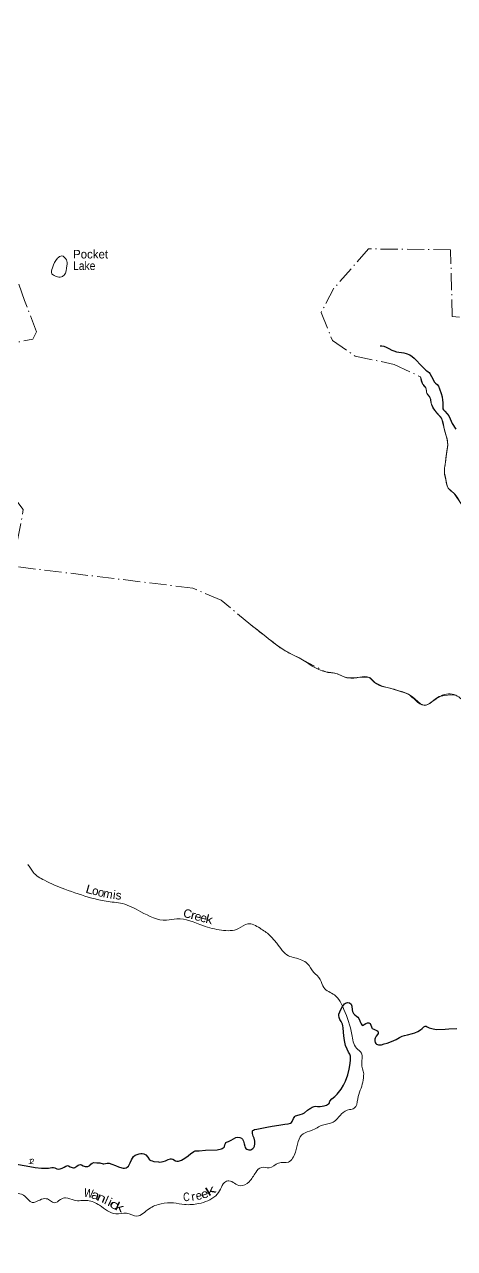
# Model space of a CAD drawing. Header units: feet. Extents: x -244583 to 4, y 367440 to 553773.
# Drawn here: x -206199 to -196165, y 423577 to 452112 of the extents above; entities that cross this region are included whole.
import ezdxf
from ezdxf.enums import TextEntityAlignment as Align

# ---------------------------------------------------------------- set-up
doc = ezdxf.new("R2010")
doc.units = ezdxf.units.FT
doc.header["$LTSCALE"] = 80
doc.linetypes.add('DOT_DASHED', pattern=[7.7, 5, -1.2, 0.3, -1.2])
for name, color, linetype, lineweight in [('29', 7, 'Continuous', 25), ('39', 7, 'Continuous', 13), ('44', 7, 'DOT_DASHED', 13)]:
    doc.layers.add(name, color=color, linetype=linetype, lineweight=lineweight)
doc.layers.add('30', color=7, linetype='Continuous')
doc.layers.add('41', color=7, linetype='Continuous')

msp = doc.modelspace()

# ---------------------------------------------------------------- linework, layer by layer
at = {"layer": '29'}
for points in [[(-197903.57, 444617.8), (-197857.01, 444620.69), (-197810.92, 444610.36), (-197760.76, 444589.98), (-197696.88, 444558.05), (-197627.1, 444519.9), (-197579.08, 444500.5), (-197514.84, 444482.72), (-197462.58, 444471.31), (-197402.08, 444465.76), (-197343.82, 444458.55), (-197291.44, 444444.81), (-197211.45, 444410.45), (-197155.81, 444372.65), (-197104.2, 444334.95), (-197045.18, 444270.76), (-196972.31, 444194.09), (-196913.24, 444131.93), (-196834.32, 444055.1), (-196808.32, 444034.83), (-196780.69, 444017.35), (-196756.6, 444001.46), (-196737.32, 443973.79), (-196704.6, 443908.23), (-196658.25, 443822.1), (-196636.49, 443782.93), (-196607.41, 443754.06), (-196571.81, 443722.83), (-196538.06, 443679.49), (-196511.73, 443620.17), (-196476.34, 443506), (-196455.8, 443432.63), (-196443.64, 443353.42), (-196440.87, 443302.76), (-196436.23, 443245.99), (-196439.47, 443197.51), (-196434.58, 443150.85), (-196424.62, 443132.32), (-196387.47, 443095.05), (-196334.35, 443037.08), (-196299.21, 442987.65), (-196264.63, 442915.97), (-196220.7, 442813.71), (-196133.21, 442675.98)], [(-198899.17, 427178.39), (-198813.51, 427289.58), (-198752.49, 427385.19), (-198705.67, 427479.13), (-198657.42, 427629.69), (-198625.94, 427756.39), (-198600.27, 427893.34), (-198590.11, 427976.05), (-198591.97, 428063.1), (-198605, 428108.3), (-198638.11, 428157.33), (-198672.85, 428222.93), (-198709.05, 428310.84), (-198732.51, 428422.71), (-198750.14, 428533.7), (-198758.48, 428620.45), (-198765.5, 428718.94), (-198768.38, 428765.55), (-198779.38, 428810.34), (-198808.21, 428869.73), (-198843.45, 428915.12), (-198858.34, 428966.08), (-198865.23, 429005.81), (-198861.9, 429037.5), (-198817.41, 429147.17), (-198777.16, 429221.04), (-198735.11, 429277.73), (-198706.45, 429300.22), (-198661.75, 429309.23), (-198613.37, 429303.99), (-198579.97, 429274.39), (-198561.62, 429229.35), (-198556.73, 429144.76), (-198547.75, 429100.02), (-198522.61, 429054.88), (-198493.02, 429025.82), (-198449.29, 428996.41), (-198423.15, 428974.11), (-198396.12, 428940.46), (-198371.23, 428885.21), (-198358.09, 428847.32), (-198342.76, 428811.66), (-198331.4, 428790.61), (-198323.9, 428783.11), (-198313.05, 428778.93), (-198297.01, 428782.2), (-198270.3, 428799.75), (-198231.31, 428823.98), (-198198.63, 428836.42), (-198182.94, 428839.83), (-198164.24, 428837.59), (-198148.74, 428831.48), (-198134.35, 428820.66), (-198115.06, 428783.76), (-198103.69, 428746.4), (-198096.19, 428724.72), (-198082.84, 428709.7), (-198051.15, 428691.35), (-198012.71, 428673.99), (-197974.64, 428660.9), (-197954.79, 428646.25), (-197943.38, 428617.64), (-197946.12, 428589.38), (-197962.73, 428568.73), (-197996.09, 428523.69), (-198019.61, 428479.91), (-198027.79, 428455.29), (-198027.14, 428421.42), (-198018.15, 428376.68), (-198004.44, 428356.87), (-197984.73, 428339.43), (-197964.4, 428330.17), (-197936.04, 428325.17), (-197912.68, 428323.5), (-197867.77, 428328.44), (-197804.65, 428347.11), (-197737.52, 428366.88), (-197631.48, 428401.5), (-197527.33, 428451.96), (-197447.14, 428498.1), (-197387.8, 428526.98), (-197330.48, 428545.39), (-197263.72, 428558.31), (-197145.7, 428589.78), (-197088.63, 428608.6), (-197021.16, 428639.3), (-196957.58, 428676.17), (-196918.44, 428705.56), (-196883.13, 428743.13), (-196868.38, 428755.58), (-196848.34, 428760.47), (-196828.19, 428757.95), (-196802.28, 428743.15), (-196756.38, 428719.75)], [(-196756.38, 428719.75), (-196728.25, 428712.21), (-196664.86, 428695.53), (-196585.45, 428685.17), (-196381.17, 428690.22), (-196295.98, 428702.27), (-196109.84, 428709.8)], [(-199552.3, 426831.76), (-199534.14, 426844.07), (-199507.49, 426860.47), (-199484.9, 426873.2), (-199465.79, 426883.82), (-199440.01, 426890.3), (-199412.4, 426893.83), (-199362.36, 426887.16), (-199300.63, 426888.83), (-199203.16, 426904.67), (-199152.21, 426921.62), (-199105.09, 426946.75), (-199092.11, 426960.56), (-199071.04, 427014.71), (-199027.35, 427064.21), (-198961.24, 427121.25), (-198899.17, 427178.39)], [(-203279.37, 425647.68), (-203254.34, 425629.33), (-203220.98, 425617.65), (-203177.13, 425606.97), (-203070.27, 425596.23), (-203049.15, 425592.63), (-203004.11, 425595.97), (-202964.07, 425602.64), (-202909.88, 425624.63), (-202846.56, 425651.39), (-202789.54, 425668.19), (-202765.55, 425669.37), (-202735.15, 425660.77), (-202675.42, 425624.89), (-202642.1, 425615.99), (-202602.85, 425617.02), (-202562.03, 425627.66), (-202531.54, 425639.54), (-202453.61, 425684.14), (-202376.85, 425737.77), (-202319.58, 425790.09), (-202280.49, 425817.45), (-202247.78, 425839.61), (-202217.18, 425850.99), (-202190.59, 425855.69), (-202123.88, 425856.06), (-201978.04, 425868.63), (-201704.88, 425880.08), (-201603.33, 425899.82), (-201582.77, 425906.25), (-201561.08, 425921.26), (-201542.73, 425937.94), (-201533.23, 425954.74), (-201522.21, 425990.89), (-201509.13, 426029.01), (-201501.02, 426048.05), (-201486.2, 426056.77), (-201439.38, 426069.77), (-201373.93, 426100.52), (-201318.58, 426131.53), (-201267.22, 426164.65), (-201228.59, 426173.81), (-201176.17, 426168.47), (-201138.25, 426149.32), (-201112.33, 426126.45), (-201087.5, 426077.24), (-201070.62, 426018.02), (-201057.98, 425965.22), (-201050.6, 425932.94), (-201033.92, 425906.25), (-201007.28, 425891.12), (-200967.19, 425881.22), (-200920.63, 425880.88), (-200890.45, 425891.23), (-200867.45, 425905.87), (-200843.74, 425932.94), (-200831.74, 425959.61), (-200820.17, 426018.01), (-200824.65, 426080.84), (-200843.23, 426146.05), (-200862.26, 426193.06), (-200869.53, 426225.62), (-200878.77, 426260.24), (-200879.72, 426302.76), (-200877.11, 426318.3), (-200868.96, 426328.8), (-200852.08, 426339.98), (-200828.05, 426348.02), (-200779.17, 426362.99), (-200697.96, 426377.17), (-200541.51, 426409.72), (-200415.76, 426426.83), (-200263.45, 426455.44), (-200127.61, 426472.3), (-200048.47, 426484.51), (-199991.56, 426497.26), (-199971.26, 426513.48), (-199954.13, 426538.83), (-199920.14, 426604.76), (-199892.85, 426651.94), (-199872.83, 426671.96), (-199847.46, 426681.87), (-199770.14, 426702.21), (-199712.69, 426713.66), (-199694.85, 426722.6), (-199665.97, 426742.02), (-199591.72, 426805.03), (-199552.3, 426831.76)], [(-206388.45, 425542.87), (-206161.11, 425500.81), (-205945.73, 425465.13), (-205804.64, 425449.49), (-205634.76, 425453.38), (-205561.73, 425463.71), (-205524.8, 425465.83), (-205487.15, 425455.79), (-205443.16, 425436.49), (-205416.37, 425430.8), (-205369.66, 425435.8), (-205317.47, 425451.59), (-205272.42, 425474.75), (-205237.57, 425494.12), (-205206.92, 425507.53), (-205192.83, 425510.87), (-205170.61, 425504.6), (-205130.72, 425483.38), (-205084.67, 425466.05), (-205052.55, 425457.16), (-205036.01, 425459.16), (-205019.92, 425468.49), (-204978.81, 425495.8), (-204947.96, 425517.3), (-204923.36, 425530.85), (-204890.88, 425537.57), (-204864.78, 425529.4), (-204827.49, 425507.54), (-204785.78, 425490.86), (-204749.08, 425485.85), (-204720.72, 425489.19), (-204675.16, 425514.59), (-204648.19, 425542.24), (-204619.25, 425567.83), (-204582.25, 425580.95), (-204509.87, 425577.26), (-204437.25, 425571.42), (-204363.72, 425550.92), (-204344.79, 425550.92), (-204270.3, 425567.6), (-204243.61, 425569.27), (-204225.15, 425566.16), (-204156.98, 425544.24), (-204072.95, 425509.78), (-204004.93, 425481.79), (-203924.74, 425455.53), (-203898.28, 425450.83), (-203862.18, 425451.95), (-203828.21, 425457.5), (-203805.11, 425470.77), (-203773.16, 425499.21), (-203756.48, 425524.23), (-203733.74, 425576.24), (-203701.66, 425646.27), (-203651.38, 425719.41), (-203614.68, 425751.11), (-203569.64, 425771.13), (-203526.26, 425786.14), (-203481.77, 425790.55), (-203456.2, 425794.48), (-203411.16, 425787.81), (-203364.45, 425759.45), (-203321.07, 425709.4), (-203279.37, 425647.68)]]:
    msp.add_lwpolyline(points, dxfattribs=at)
at = {"layer": '39'}
for points in [[(-205219.99, 446626.17), (-205326.09, 446718.03), (-205427.54, 446662.23), (-205546.68, 446442.76), (-205558.16, 446297.25), (-205487.92, 446254.22), (-205363.08, 446222.88), (-205273.82, 446270.69), (-205207.17, 446488.56), (-205202.42, 446563.34), (-205219.99, 446626.17)], [(-196958.59, 443898.13), (-196903.73, 443723.77), (-196831.9, 443636.24), (-196808.81, 443516.74), (-196731.12, 443408.93), (-196710.11, 443283.38), (-196594.99, 443078.2), (-196463.33, 442915.35), (-196399.16, 442658.01), (-196325.16, 442374.29), (-196351.89, 442109.59), (-196376.01, 441907.56), (-196399.94, 441725.75), (-196356.19, 441444.3), (-196311.13, 441300.36), (-196185, 441192.16), (-195985.79, 440915.52), (-195706.99, 440731.26), (-195483.22, 440490.83), (-195011.33, 440236.25), (-194626.05, 440212.92), (-194062.59, 440248.81), (-193776.18, 440228.3), (-193509.74, 440017.85), (-193454.05, 439718.11), (-193245.85, 439538.47), (-192782.7, 439213.18), (-192390.19, 439100.81), (-192199.4, 439000.18), (-192061.61, 438845.37), (-191841.51, 438643.39), (-191532.89, 438410.36), (-191245.58, 438272.55), (-191026.59, 438165.62), (-190873.35, 438150.22), (-190591.91, 438030.66), (-190375.64, 437850.95), (-190247.95, 437694.21), (-190028.57, 437629.74), (-189597.57, 437318.88), (-189300.86, 437108.19), (-188945.25, 436935.44), (-188824.58, 436889.98), (-188680.91, 436929.26), (-188455.8, 437042.72), (-188255.05, 436927.85), (-188035.57, 436873.49), (-187977.68, 436806.29), (-187896.96, 436591.28), (-187702.35, 436468.37), (-187644.63, 436382.97), (-187649.47, 436298.07), (-187466.21, 436138.61)], [(-200920.93, 438118.15), (-200506.22, 437793.26), (-200053.09, 437476.15), (-199787.91, 437344.58), (-199171.36, 437020.08), (-198933.54, 436983.78), (-198649.96, 436878.35), (-198375.29, 436896.36), (-198157.37, 436890.55), (-198031.32, 436774.26), (-197814.29, 436673.42), (-197665.26, 436639.86), (-197488.15, 436585.85), (-197256.79, 436507.13), (-196881.89, 436241.21), (-196486.27, 436456.42), (-196136.91, 436475.84), (-195856.02, 436299.66), (-195583.26, 436329.81), (-195493.82, 436395.82), (-195314.9, 436533.91), (-195140.7, 436599.24), (-195052.55, 436529.77), (-194908.24, 436423.45), (-194694.81, 436369.15), (-194528.79, 436424.43), (-194302.58, 436440.8), (-194177.23, 436249.7), (-193890.92, 436006.73), (-193475.82, 435722.28), (-193278.58, 435664.07), (-193128.16, 435776.1), (-192949.42, 435893.97), (-192761.83, 435882.34), (-192515.19, 435712.5), (-192057.38, 435462.09), (-191695.34, 435329.74), (-191439.45, 435070.84), (-191186.15, 434751.3), (-191090.64, 434606.95), (-191027.69, 434434.55), (-190851.81, 434251.12), (-190545.62, 433975.64), (-190330.39, 433899.08), (-190187.1, 433897.92), (-190175.35, 433891.35)], [(-198281.37, 427651.82), (-198329.6, 427886.79), (-198335.33, 428133.55), (-198449.29, 428247.72), (-198559.26, 428570.15), (-198745.48, 429152.04), (-198966.33, 429487.5), (-199214.97, 429659.38), (-199299.95, 429850.16), (-199453.74, 430021.27), (-199597.21, 430216.57), (-199888.56, 430354.42), (-200039.48, 430402.15), (-200313.23, 430693.54), (-200478.97, 430880.93), (-200703.47, 431044.53), (-200991.13, 431145.94), (-201202.08, 431036.42), (-201604.08, 430999.22), (-202035.01, 431103.82), (-202647.06, 431264.48), (-202885.53, 431232.02), (-203483.11, 431428.97), (-203913.26, 431616.47), (-204296.21, 431672.14), (-204630.54, 431747.64), (-205258.29, 431954.94), (-205734.68, 432161.02), (-205995.26, 432351.19), (-206060.96, 432446.77), (-206118.74, 432526.1)], [(-213500.72, 421519.95), (-213338.18, 421694.52), (-213320.21, 421886.49), (-213405.65, 422028.74), (-213412.09, 422200.69), (-213284.14, 422284.59), (-213159.98, 422394.81), (-213130.32, 422542.2), (-213165.52, 422661.79), (-213081.83, 422760.21), (-212890.16, 422752.59), (-212805.88, 422913.69), (-212743.86, 423068.91), (-212485.55, 423064.8), (-212093.27, 423140.5), (-211930.1, 423533.52), (-211976.04, 423796.79), (-211887.22, 424010.43), (-211662.98, 424245.22), (-211530.01, 424432.22), (-211311.61, 424689.31), (-211031.91, 425024.76), (-210665.69, 425333.23), (-210372.7, 425367.27), (-210005.78, 425323.86), (-209739.3, 425329.8), (-209571.2, 425391.13), (-209338.3, 425261.84), (-209019.52, 425249.16), (-208734.71, 425273.15), (-208573.98, 425195), (-208295.08, 425020.86), (-208042.29, 425073.41), (-207934.47, 425163.55), (-207692.4, 425149.46), (-207475.84, 425000.08), (-207254.12, 424967.96), (-207089.69, 424855.4), (-206721.44, 424739.18), (-206504.76, 424814.28), (-206348.94, 424857.51), (-206188.06, 424795.54), (-206019.9, 424650.6), (-205839.72, 424707.79), (-205690.07, 424738.94), (-205593.64, 424691.65), (-205501.28, 424640.34), (-205357.2, 424722.09), (-205237.78, 424757.53), (-205036.48, 424701.3), (-204723.68, 424696.75), (-204450.25, 424585.34), (-204070.67, 424386.12), (-203816.23, 424400.24), (-203578.72, 424331.58), (-203292.5, 424503.19), (-203006.83, 424618.17), (-202722.03, 424640.14), (-202464.03, 424603.67), (-202132.82, 424625.27), (-201737.51, 424808.12), (-201623.01, 424962.91), (-201534.75, 425117.91), (-201427.44, 425153.45), (-201168.15, 425040.13), (-200955.32, 425135.48), (-200803.92, 425350.63), (-200667.57, 425468.85), (-200488.05, 425457.29), (-200269.01, 425568.76), (-200040.71, 425593.21), (-199879.09, 425822.44), (-199697.38, 426253.74), (-199500.89, 426329), (-199245.39, 426454.34), (-198998.5, 426523.12), (-198802.93, 426713.66), (-198616.28, 426815.28), (-198502.95, 426846.72), (-198422.17, 427064.48), (-198305.43, 427455.85), (-198281.37, 427651.82)]]:
    msp.add_spline(points, degree=3, dxfattribs=at)
at = {"layer": '44'}
for points in [[(-189818.22, 453926.56), (-188615.67, 452244.22), (-188271.25, 450943.2), (-188008.97, 450780.08), (-187521.48, 450196.38), (-187070.2, 449475.9), (-186576.43, 449183.46), (-185343.51, 448753.82), (-184375.11, 447983.41), (-191136.75, 444862.7), (-196217.93, 445303.03), (-196257.21, 446861.89), (-198171.96, 446880.56)], [(-200920.93, 438118.15), (-201611.23, 438695.28), (-202273.76, 438973.16), (-206474.58, 439482.65), (-206225.78, 440801.74), (-206662.33, 441381.11), (-207343.8, 442479.32), (-207437.28, 443148.3), (-207133.68, 444527.14), (-206819.9, 444622.25), (-206001.85, 444773.16), (-205916.94, 444948.07), (-206194.81, 445677.98), (-206757.69, 447272.23), (-206909.24, 447533.61), (-207622.49, 447728.98), (-208372.63, 447936.74)], [(-198171.96, 446880.56), (-198978.34, 445963.97), (-199274.56, 445401.51), (-199014.89, 444741.57), (-198481.24, 444380.34), (-197572.53, 444188.51), (-196958.59, 443898.13)], [(-196958.59, 443898.13), (-196904.6, 443726.54), (-196889.77, 443699.28), (-196835.62, 443642.88), (-196827.11, 443624.17), (-196815.5, 443538.81), (-196807.88, 443514.7), (-196732.3, 443411.84), (-196717.85, 443309.39), (-196709.4, 443281.79), (-196638.61, 443147.38), (-196584.74, 443064.13), (-196499, 442976.56), (-196470.83, 442935.34), (-196362.86, 442534.19), (-196334.42, 442428.18), (-196322.77, 442320.55), (-196401.31, 441709.24), (-196396.4, 441623.45), (-196370.43, 441504.9), (-196333.38, 441351.36), (-196307.5, 441294.38), (-196174.62, 441179.89), (-196007.34, 440937.93)], [(-200920.93, 438118.15), (-200300.1, 437636.04), (-200144.97, 437530.57), (-199953.52, 437424.72), (-199784.18, 437342.69), (-199209.65, 437038.77), (-199124.66, 437004.39), (-198960.45, 436989.01), (-198900.48, 436973.66), (-198741.5, 436901.24), (-198678.47, 436882.04), (-198583.41, 436878.12), (-198292.18, 436899.31), (-198184.85, 436895.07), (-198131.89, 436880.03), (-198024.03, 436770.22), (-197851.98, 436685.39), (-197616.52, 436625.34), (-197303.74, 436523.74), (-197215.52, 436488.34), (-197145.07, 436438.92), (-196955.99, 436273.83), (-196863.01, 436238.91), (-196826.03, 436243.29), (-196746.16, 436282.85), (-196583.05, 436409.42), (-196522.07, 436444.46), (-196401.53, 436472.59), (-196252.58, 436485.35), (-196154.41, 436478.83)]]:
    msp.add_lwpolyline(points, dxfattribs=at)

# ---------------------------------------------------------------- texts
at = {"layer": '30'}
for s, p in [('1', (-206067.87, 425552.07)), ('2', (-206024.82, 425549.19))]:
    msp.add_text(s, height=120, rotation=350.594, dxfattribs=at).set_placement(p, align=Align.CENTER)
at = {"layer": '41'}
msp.add_text('Pocket', height=200, dxfattribs=at).set_placement((-205065.42, 446657.87))
at = {"layer": '41', "width": 0.9}
msp.add_text('Lake', height=200, dxfattribs=at).set_placement((-205065.42, 446387.52))
at = {"layer": '41'}
for s, rotation, width, p in [('L', 343.693, 1.15, (-204705.37, 431853.96)), ('s', 353.573, 1.05, (-204013.73, 431714.41)), ('r', 345.365, 1.2, (-202284.14, 431254.77)), ('e', 345.219, 1.05, (-202171.69, 431222.62)), ('e', 345.219, 1.05, (-202039.42, 431188.87)), ('k', 346.018, 1.2, (-201910.64, 431154.2)), ('W', 349.125, 0.85, (-204721.51, 424769.37)), ('a', 342.62, 1.25, (-204570.92, 424728.74)), ('e', 18.382, 1.15, (-201965.62, 424758.76)), ('k', 30.26, 1.7, (-201807.91, 424843.54)), ('n', 337.601, 1.35, (-204436.57, 424670.48)), ('i', 334.979, 1.15, (-204244.3, 424568.06)), ('c', 331.979, 1.6, (-204144.42, 424513.27)), ('k', 336.446, 1.45, (-204017.63, 424451.6)), ('C', 2.874, 0.8, (-202415.25, 424682.03))]:
    msp.add_text(s, height=200, rotation=rotation, dxfattribs=dict(at, width=width)).set_placement(p, align=Align.CENTER)
for s, rotation, p in [('o', 346.33, (-204564.82, 431818.41)), ('o', 346.33, (-204431.92, 431782.79)), ('m', 348.221, (-204268.57, 431748.55)), ('i', 352.091, (-204115.54, 431724.89)), ('C', 345.365, (-202417.32, 431288.6)), ('l', 335.825, (-204325.01, 424614.01)), ('r', 8.155, (-202249.71, 424692.15)), ('e', 13.08, (-202109.74, 424717.16))]:
    msp.add_text(s, height=200, rotation=rotation, dxfattribs=at).set_placement(p, align=Align.CENTER)

doc.saveas('drawing.dxf')
